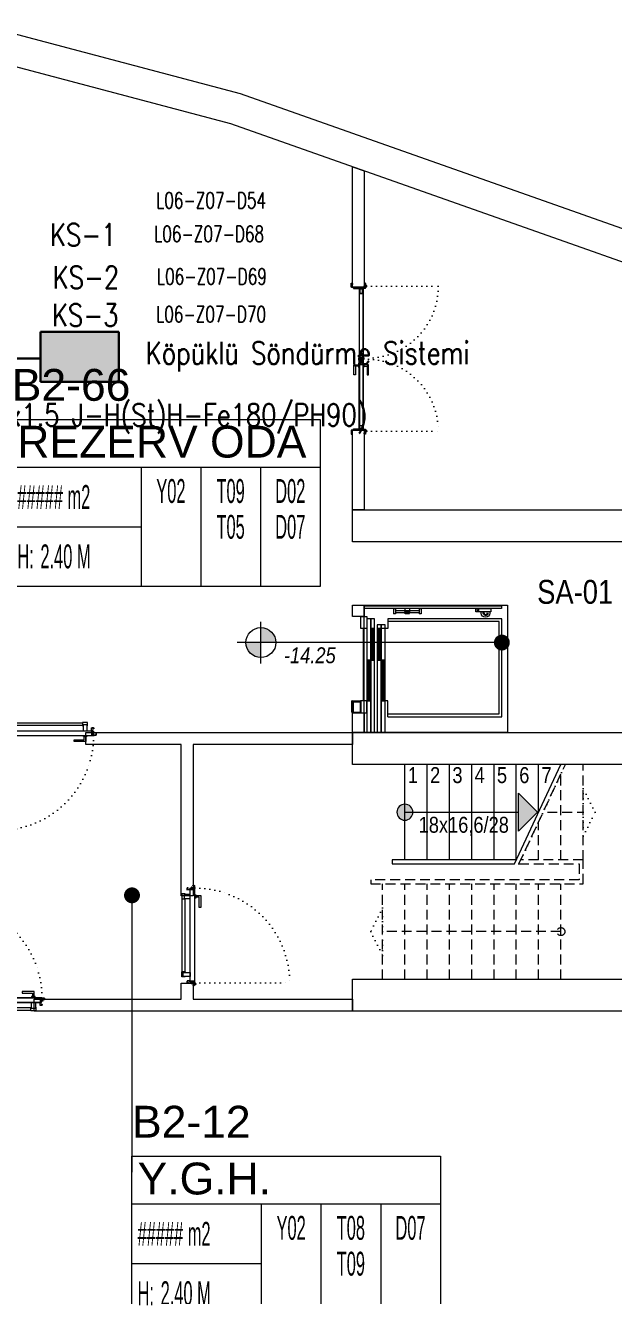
# Model space of a CAD drawing. Header units: metres. Extents: x -19121 to 152404, y -12107 to 46241.
# Drawn here: x 4494 to 5233, y 5682 to 7279 of the extents above; entities that cross this region are included whole.
import ezdxf
from ezdxf.enums import TextEntityAlignment as Align

# ---------------------------------------------------------------- set-up
doc = ezdxf.new("R2010")
doc.units = ezdxf.units.M
doc.header["$LTSCALE"] = 50
doc.header["$MEASUREMENT"] = 0
doc.linetypes.add('DOT2', pattern=[0.125, 0, -0.125])
doc.linetypes.add('HIDDEN', pattern=[0.375, 0.25, -0.125])
doc.layers.get('0').update_dxf_attribs({"color": 9, "lineweight": 9})
for name, color, linetype, lineweight in [('00', 9, 'Continuous', 9), ('01', 9, 'Continuous', 9), ('06B', 9, 'Continuous', 9), ('06C', 9, 'Continuous', 9), ('06D', 9, 'Continuous', 9), ('09', 9, 'Continuous', 9), ('10', 9, 'Continuous', 9), ('14', 9, 'Continuous', 9), ('19', 9, 'Continuous', 9), ('19D', 9, 'DOT2', 9), ('20', 9, 'DOT2', 9), ('21', 9, 'Continuous', 9), ('21_mahal200', 9, 'Continuous', 9), ('40', 9, 'Continuous', 9), ('E-DEDEKTÖR NUMARALARI', 20, 'Continuous', 30), ('E-KUVVET PANOSU (MCC)', 7, 'Continuous', 30), ('E-MODÜL HATTI', 6, 'Continuous', 30), ('E-YAZI', 7, 'Continuous', 30)]:
    doc.layers.add(name, color=color, linetype=linetype, lineweight=lineweight)
doc.styles.add('Arial', font='arial.ttf', dxfattribs={"height": 2.5})
doc.styles.add('E-YAZI', font='txttw.shx', dxfattribs={"height": 200})
doc.styles.add('MuuM_TEXT-ITALIC', font='ARIALNI.TTF')
doc.styles.add('MuuM_TEXT-STANDART', font='ARIALN.TTF')
doc.dimstyles.new('MuuM_DIM200', dxfattribs={"dimscale": 20, "dimtxt": 2, "dimasz": 1, "dimexe": 1, "dimexo": 1, "dimgap": 1, "dimtad": 1, "dimdec": 1, "dimrnd": 0.5, "dimdsep": 46, "dimtxsty": 'MuuM_TEXT-STANDART', "dimblk": 'ARCHTICK', "dimcen": 0, "dimdle": 0.15, "dimclrd": 256, "dimclre": 256, "dimclrt": 256, "dimadec": 0, "dimazin": 0, "dimtfac": 5, "dimtdec": 1, "dimtix": 1, "dimtmove": 2, "dimatfit": 3, "dimldrblk": 'DOT', "dimfxl": 3, "dimfxlon": 1, "dimtolj": 1, "dimlwd": -1, "dimlwe": -1, "dimarcsym": 0})

# ---------------------------------------------------------------- blocks, each defined once
blk = doc.blocks.new('100_KUVVET PANOSU (MCC)')
at = {"layer": 'E-KUVVET PANOSU (MCC)', "color": 4}
for p, q in [((-3.072, 3.948), (3.072, 3.948)), ((-3.072, 0), (-3.072, 3.948)), ((3.072, 3.948), (3.072, 0)), ((3.072, 0), (-3.072, 0))]:
    blk.add_line(p, q, dxfattribs=at)
blk.add_solid([(-3.072, 3.948), (3.072, 3.948), (-3.072, 0), (3.072, 0)], dxfattribs=at)
blk = doc.blocks.new('2.bod.sitatik')
at = {"layer": '01'}
for points in [[(6612.7, -2131.8), (4752.4, -1474.9), (3694.6, -1194.2), (2863.6, 154.4)], [(2885.9, 194.4), (3720.3, -1159.7), (4764.2, -1436.6), (6627.6, -2094.7)]]:
    blk.add_lwpolyline(points, dxfattribs=at)
blk.add_lwpolyline([(4905, -1960), (5355, -1960), (5355, -2240), (5355, -2240), (5355, -2590), (4905, -2590), (4905, -2550), (5315, -2550), (5315, -2280), (4905, -2280), (4905, -2240), (5315, -2240), (5315, -2000), (4905, -2000), (4905, -1960)], close=True, dxfattribs=at)
blk = doc.blocks.new('0_arrowstairs')
blk.add_lwpolyline([(0, 0), (0, -30), (15, 0), (0, 30)], close=True)
blk = doc.blocks.new('p-M01-M02_M03')
at = {"layer": '19'}
h = blk.add_hatch(color=256, dxfattribs=at)
h.dxf.hatch_style = 1
h.paths.add_polyline_path([(186, -201.3), (234, -201.3), (210, -177.2)])
h = blk.add_hatch(color=256, dxfattribs=at)
h.dxf.hatch_style = 1
edge = h.paths.add_edge_path()
edge.add_arc((210, -344), 10, 0, 360)
for points in [[(145, -206.3), (270, -148)], [(145, -206.3), (270, -148)], [(150, -204), (150, -360), (150, -360), (145, -360), (145, -360), (145, -206.3)], [(210, -344), (210, -201.3), (210, -201.3)]]:
    blk.add_lwpolyline(points, dxfattribs=at)
blk.add_lwpolyline([(186, -201.3), (234, -201.3), (210, -177.2)], close=True, dxfattribs=at)
at = {"layer": '19', "linetype": 'Continuous'}
for points in [[(210, -176), (270, -176)], [(150, -204), (270, -204)], [(150, -232), (270, -232)], [(150, -260), (270, -260)], [(150, -288), (270, -288)], [(150, -316), (270, -316)], [(150, -344), (270, -344)]]:
    blk.add_lwpolyline(points, dxfattribs=at)
at = {"layer": '19'}
blk.add_circle((210, -344), 10, dxfattribs=at)
at = {"layer": '19D', "linetype": 'HIDDEN'}
for points in [[(145, -200.7), (145, -125), (125, -125), (125, -125), (125, -387), (120, -387), (120, -120), (120, -120), (150, -120), (150, -198.4)], [(150, -120), (270, -120)], [(210, -165), (210, -120)], [(145, -200.7), (270, -142.4)], [(0, -148), (120, -148)], [(150, -148), (258, -148)], [(0, -176), (120, -176)], [(150, -176), (198, -176)], [(0, -204), (120, -204)], [(0, -232), (120, -232)], [(0, -260), (120, -260)], [(0, -288), (120, -288)], [(0, -316), (120, -316)], [(0, -344), (120, -344)], [(0, -372), (120, -372)]]:
    blk.add_lwpolyline(points, dxfattribs=at)
at = {"layer": '19D'}
blk.add_lwpolyline([(145, -200.7), (270, -142.4)], dxfattribs=at)
at = {"layer": '19D', "linetype": 'HIDDEN', "extrusion": (0, 0, -1)}
blk.add_lwpolyline([(-60, -148), (-60, -372)], dxfattribs=at)
blk.add_circle((-60, -148), 5, dxfattribs=at)
at = {"layer": '19D', "linetype": 'HIDDEN', "extrusion": (0, 0, -1), "zscale": -1, "rotation": 90}
blk.add_blockref('0_arrowstairs', (-210, -120), dxfattribs=at)
at = {"layer": '19D', "linetype": 'HIDDEN', "extrusion": (0, 0, -1), "rotation": 270}
blk.add_blockref('0_arrowstairs', (-60, -372), dxfattribs=at)
blk = doc.blocks.new('Elevator_1')
for p, q in [((-730, 1740), (-730, 305)), ((500, 1740), (-730, 1740)), ((-695, 1705), (-695, 305)), ((465, 1705), (-695, 1705)), ((465, 305), (465, 1705)), ((500, 305), (500, 1740)), ((-730, 305), (-610, 305)), ((-610, 305), (-610, 170)), ((500, 305), (300, 305)), ((300, 305), (300, 270)), ((300, 0), (-610, 0))]:
    blk.add_line(p, q)
for points in [[(700, 220), (700, 270), (-655, 270), (-655, 220)], [(700, 170), (700, 220), (-655, 220), (-655, 170)], [(-210, 170), (-210, 215), (-610, 215), (-610, 170)], [(300, 220), (300, 265), (-210, 265), (-210, 220)], [(-610, 40), (-610, -35), (-760, -35), (-760, 40)], [(700, 90), (700, 140), (-730, 140), (-730, 90)], [(700, 40), (700, 90), (-730, 90), (-730, 40)], [(-210, 95), (-210, 140), (-610, 140), (-610, 95)], [(300, 45), (300, 90), (-210, 90), (-210, 45)], [(300, 40), (300, -35), (450, -35), (450, 40)]]:
    blk.add_lwpolyline(points, close=True)
for points in [[(-610, 200), (-210, 200)], [(-610, 185), (-210, 185)], [(-210, 250), (300, 250)], [(-210, 235), (300, 235)], [(-610, 125), (-210, 125)], [(-610, 110), (-210, 110)], [(-210, 75), (300, 75)], [(-210, 60), (300, 60)]]:
    blk.add_lwpolyline(points)
blk = doc.blocks.new('p-asansör_kone')
for p, q in [((190, 143.7), (190, 144.8)), ((190, 143.7), (190, 133.7)), ((190.1, 143.7), (190.1, 144.8)), ((190.1, 143.7), (190.1, 133.7)), ((190.2, 145), (198.9, 145)), ((190.2, 144.8), (198.9, 144.8)), ((190.4, 144.5), (190.6, 144.7)), ((190.4, 144.5), (190.4, 130.5)), ((198.5, 144.7), (190.6, 144.7)), ((198.5, 144.7), (198.9, 144.4)), ((198.9, 144.8), (198.9, 143)), ((198.9, 144.4), (198.9, 142.8)), ((199.1, 144.8), (199.1, 143)), ((199.1, 144.6), (199.1, 143.1)), ((199.2, 144.6), (199.2, 143.1)), ((200.8, 144.8), (199.3, 144.8)), ((200.8, 144.7), (199.3, 144.7)), ((199.3, 144.7), (199.3, 144.7)), ((199.3, 144.7), (199.3, 144.6)), ((199.3, 144.7), (199.3, 144.7)), ((199.3, 144.7), (200.8, 144.7)), ((199.3, 144.6), (200.8, 144.6)), ((199.3, 143.8), (199.3, 144.6)), ((199.3, 144.3), (199.5, 144.5)), ((199.3, 142.8), (199.3, 144.3)), ((199.3, 144.1), (199.3, 144.3)), ((199.3, 144.1), (199.3, 144.3)), ((199.3, 143.8), (199.3, 143.8)), ((199.4, 144.6), (199.4, 144.3)), ((200.4, 144.5), (199.5, 144.5)), ((199.5, 143.9), (200.8, 143.9)), ((199.5, 131.6), (199.5, 143.9)), ((200.4, 144.5), (200.6, 144.3)), ((200.5, 144.4), (200.5, 144.4)), ((200.8, 144.4), (200.6, 144.4)), ((200.6, 143.9), (200.6, 144.3)), ((200.8, 144.7), (200.8, 144.7)), ((200.8, 144.6), (200.8, 144.7)), ((200.8, 144.7), (200.8, 144.7)), ((200.9, 144.6), (200.8, 144.6)), ((200.8, 144.6), (200.8, 143.9)), ((200.8, 143.9), (201, 143.9)), ((200.8, 130.3), (200.8, 143.9)), ((200.9, 143.9), (200.9, 144.6)), ((200.9, 144.6), (200.9, 144.6)), ((200.9, 144.6), (200.9, 144.6)), ((200.9, 144.6), (200.9, 143.9)), ((200.9, 144.6), (200.9, 144.6)), ((200.9, 143.9), (201, 143.9)), ((200.9, 143.9), (200.9, 143.9)), ((201, 143.9), (201, 144.6)), ((201, 143.9), (201, 130.2)), ((201, 143.9), (201, 143.9)), ((201.5, 143.3), (201.5, 144.2)), ((190, 132.4), (190, 133.7)), ((190, 132.2), (190, 132.4)), ((190.1, 132.2), (190, 132.2)), ((190.1, 132), (190, 132)), ((190, 132), (190, 130.2)), ((190, 131.7), (190, 131.6)), ((190.1, 133.9), (190.3, 133.9)), ((190.1, 132.4), (190.1, 133.7)), ((190.2, 132.1), (190.1, 132.2)), ((190.1, 132), (190.1, 130.2)), ((190.1, 131.9), (190.2, 131.9)), ((190.2, 131.4), (190.1, 131.4)), ((190.3, 132.2), (190.2, 132.3)), ((190.2, 130.4), (190.2, 132.1)), ((190.2, 132), (190.2, 132)), ((190.2, 132), (190.2, 130.2)), ((190.2, 131.9), (190.2, 131.4)), ((190.2, 130.4), (190.3, 130.4)), ((190.2, 130.1), (190.5, 130.1)), ((190.2, 130), (190.5, 130)), ((190.3, 133.9), (190.3, 132.6)), ((190.3, 132.1), (190.3, 130.4)), ((190.3, 132), (190.4, 132)), ((190.3, 130.4), (190.3, 130.2)), ((190.4, 132.5), (190.4, 132.5)), ((190.4, 132.4), (190.4, 132.4)), ((190.5, 130.4), (190.4, 130.5)), ((190.5, 131.5), (199.4, 131.5)), ((190.5, 130.2), (190.5, 131.5)), ((190.5, 130), (190.5, 130.2)), ((190.5, 130.1), (190.5, 130.2)), ((200.7, 130.2), (190.5, 130.2)), ((190.5, 130.1), (190.5, 130)), ((190.5, 130.1), (190.5, 130.1)), ((200.8, 130), (190.5, 130)), ((190.5, 130), (190.5, 130)), ((198.9, 143), (199.1, 143)), ((198.9, 143), (198.9, 142.9)), ((198.9, 142.9), (199.1, 142.9)), ((198.9, 142.8), (199.3, 142.8)), ((199.2, 143.1), (199.1, 143.1)), ((199.1, 142.9), (199.1, 143.1)), ((199.1, 143), (199.1, 142.9)), ((199.2, 142.8), (199.3, 142.8)), ((199.4, 131.5), (200.7, 130.2)), ((200.8, 130.3), (199.5, 131.6)), ((200.9, 130.2), (200.9, 130.2)), ((200.9, 130.2), (200.9, 130.2)), ((201.5, 142.5), (201.5, 143.3)), ((31.9, 19.7), (29.5, 19.7)), ((32.1, 20.3), (30, 21.5)), ((32.5, 20.7), (31.3, 22.9)), ((33.2, 20.9), (33.2, 23.4)), ((33.8, 20.7), (35, 22.9)), ((34.2, 20.3), (36.3, 21.5)), ((34.4, 19.7), (36.8, 19.7)), ((114, 14), (114, 20.8)), ((114, 20.8), (116.5, 20.8)), ((116.5, 14), (116.5, 20.8)), ((116.5, 19.3), (146.5, 19.3)), ((116.5, 16.8), (146.5, 16.8)), ((129, 20.8), (128.5, 18)), ((129, 20.8), (134, 20.8)), ((134, 20.8), (134.5, 18)), ((146.5, 14), (146.5, 20.8)), ((146.5, 20.8), (149, 20.8)), ((149, 14), (149, 20.8)), ((13, 14), (185.5, 14)), ((13, 10), (13, 14)), ((185.5, 10.5), (13, 10.5)), ((185.5, 10), (13, 10)), ((116.5, 14), (114, 14)), ((149, 14), (146.5, 14)), ((185.5, 10), (185.5, 14))]:
    blk.add_line(p, q)
at = {"flags": 128}
for points in [[(190, 131.7), (190, 131.7), (190, 131.7)], [(190, 131.6), (190, 131.6), (190, 131.6)]]:
    blk.add_lwpolyline(points, dxfattribs=at)
blk.add_lwpolyline([(45.4, 14), (26.4, 14), (26.4, 18), (45.4, 18)], close=True)
blk.add_lwpolyline([(27.8, 18), (27.8, 19.7, -1), (38.5, 19.7), (38.5, 18)], format="xyb")
blk.add_lwpolyline([(134.5, 18), (128.5, 18), (128.5, 14), (134.5, 14), (134.5, 18)])
for centre, radius in [((191.7, 131.1), 0.289), ((191.7, 131.1), 0.287), ((191.7, 131.1), 0.06), ((191.7, 131.1), 0.06), ((196.8, 131.1), 0.289), ((196.8, 131.1), 0.287), ((196.8, 131.1), 0.06), ((196.8, 131.1), 0.06), ((199.8, 143.1), 0.289), ((199.8, 143.1), 0.287), ((199.8, 134.2), 0.289), ((199.8, 134.2), 0.287), ((199.8, 143.1), 0.06), ((199.8, 134.2), 0.06), ((199.8, 134.2), 0.06), ((42.7, 16), 1)]:
    blk.add_circle(centre, radius)
for centre, radius, start, end in [((190.2, 144.8), 0.23, 90, 180), ((190.2, 144.8), 0.08, 90, 180), ((198.9, 144.8), 0.23, 0, 90), ((198.9, 144.8), 0.08, 0, 90), ((199.3, 144.6), 0.18, 90, 180), ((199.3, 144.6), 0.08, 90, 180), ((199.5, 144.6), 0.18, 153.6122, 180), ((200.8, 144.6), 0.18, 360, 90), ((200.8, 144.6), 0.08, 360, 90), ((200.8, 144.6), 0.08, 360, 90), ((190.2, 132.4), 0.23, 180, 225), ((190.2, 130.2), 0.18, 180, 270), ((190.4, 132.6), 0.23, 180, 270), ((190.2, 132.4), 0.08, 180, 225), ((190.2, 130.2), 0.08, 180, 270), ((190.1, 132.1), 0.08, 0, 45), ((190.2, 131.9), 0.01, 0, 130.0784), ((190.2, 131.4), 0.01, 229.9216, 0), ((190.4, 130.2), 0.18, 180, 204.8792), ((190.4, 132.6), 0.08, 180, 270), ((190.1, 132.1), 0.23, 0, 45), ((190.8, 130.7), 0.45, 207.266, 243.6122), ((190.8, 130.7), 0.463, 210.1327, 244.378), ((190.8, 130.7), 0.445, 205.9744, 243.2887), ((190.4, 130.2), 0.08, 180, 270), ((199.2, 142.9), 0.08, 180, 270), ((200.8, 130.2), 0.08, 270, 0), ((200.8, 130.2), 0.18, 270, 360)]:
    blk.add_arc(centre, radius, start, end)
for points in [[(200.5, 144.4), (200.5, 144.4)], [(200.6, 144.4), (200.6, 144.3)], [(201, 144.4), (201.5, 144.2)], [(200.8, 130.1), (200.8, 130)], [(200.9, 130.2), (201, 130.2)], [(201.5, 142.5), (201, 142.2)]]:
    blk.add_open_spline(points, degree=1)
for points, knots in [([(200.6, 144.4), (200.6, 144.4), (200.6, 144.4), (200.6, 144.4), (200.6, 144.4)], [0, 0, 0, 0, 0.4615595, 1, 1, 1, 1]), ([(200.7, 130.2), (200.7, 130.2), (200.8, 130.1), (200.8, 130.1), (200.8, 130), (200.8, 130), (200.8, 130), (200.8, 130)], [0, 0, 0, 0, 0.223157, 0.446333, 0.669499, 0.892686, 1, 1, 1, 1]), ([(200.7, 130.2), (200.7, 130.2), (200.8, 130.1), (200.8, 130.1), (200.8, 130.1), (200.8, 130.1), (200.8, 130.1)], [0, 0, 0, 0, 0.274296, 0.529262, 0.784168, 1, 1, 1, 1]), ([(201, 130.2), (201, 130.2), (201, 130.2), (201, 130.2), (200.9, 130.2), (200.9, 130.2), (200.8, 130.3), (200.8, 130.3)], [0, 0, 0, 0, 0.223155, 0.446328, 0.669505, 0.892689, 1, 1, 1, 1]), ([(200.9, 130.2), (200.9, 130.2), (200.9, 130.2), (200.9, 130.2), (200.8, 130.2), (200.8, 130.3), (200.8, 130.3)], [0, 0, 0, 0, 0.274288, 0.529249, 0.784172, 1, 1, 1, 1]), ([(200.9, 130.2), (200.9, 130.2), (200.9, 130.2), (200.8, 130.2), (200.8, 130.3), (200.8, 130.3)], [0, 0, 0, 0, 0.281851, 0.670746, 1, 1, 1, 1])]:
    blk.add_open_spline(points, degree=3, knots=knots)
at = {"xscale": 0.1, "yscale": 0.1, "zscale": 0.1, "rotation": 90}
blk.add_blockref('Elevator_1', (186.5, 100), dxfattribs=at)
blk = doc.blocks.new('p-asansöryük')
at = {"layer": '00'}
for points in [[(-326, -220), (-340, -220), (-340, -205), (-326, -205)], [(-180, -220), (-205, -220), (-205, -205), (-180, -205)]]:
    blk.add_lwpolyline(points, close=True, dxfattribs=at)
at = {"layer": '40'}
blk.add_lwpolyline([(-180, -25), (-180, -205), (-340, -205), (-340, -25)], close=True, dxfattribs=at)
at = {"layer": '21', "rotation": 270}
blk.add_blockref('p-asansör_kone', (-350, -19.5), dxfattribs=at)
blk = doc.blocks.new('0_elevationtarget-p-bk')
h = blk.add_hatch(color=250)
h.paths.add_polyline_path([(1.88, 0, 0.414214), (0, 1.88), (0, 0)])
h.paths.add_polyline_path([(0, 0), (-1.88, 0, 0.414214), (0, -1.88)])
blk.add_line((0, -2.62), (0, 2.62))
blk.add_lwpolyline([(12.45, 0), (-3, 0)])
blk.add_circle((0, 0), 1.88)
at = {"style": 'Arial'}
blk.add_attdef('BITMISKOT', text='', height=2, dxfattribs=at).set_placement((4.5, 0), align=Align.BOTTOM_LEFT)
at = {"style": 'MuuM_TEXT-ITALIC'}
blk.add_attdef('FINISHINGFLOORLEVEL', text='', height=2, dxfattribs=at).set_placement((4.5, -0.59), align=Align.TOP_LEFT)
blk = doc.blocks.new('*U19')
at = {"ltscale": 15}
for p, q in [((-25, 1), (-26, 0)), ((-25, -1), (-26, 0)), ((-23, 1), (-25, 1)), ((-23, 1), (-23, -2)), ((-21, -3), (-18, 3)), ((-21, -3), (-18, 3)), ((-20, -3), (-17, 3)), ((-20, -3), (-16, 3)), ((-18, -3), (-15, 3)), ((-18, -3), (-15, 3)), ((-18, 1), (-18, 2)), ((-17, -3), (-14, 3)), ((-17, -3), (-13, 3)), ((-17, 1), (-17, 2)), ((-15, -3), (-12, 3)), ((-15, -3), (-12, 3)), ((-15, 1), (-15, 2)), ((-14, -3), (-11, 3)), ((-14, -3), (-10, 3)), ((-14, 1), (-14, 2)), ((-12, -3), (-9, 3)), ((-12, -3), (-9, 3)), ((-12, 1), (-12, 2)), ((-11, -3), (-8, 3)), ((-11, -3), (-7, 3)), ((-11, 1), (-11, 2)), ((-9, -3), (-6, 3)), ((-9, -3), (-6, 3)), ((-9, 1), (-9, 2)), ((-8, -3), (-4, 3)), ((-8, -3), (-5, 3)), ((-8, 1), (-8, 2)), ((-6, -3), (-3, 3)), ((-6, -3), (-3, 3)), ((-6, 1), (-6, 2)), ((-5, -3), (-1, 3)), ((-5, -3), (-2, 3)), ((-5, 1), (-5, 2)), ((-3, 1), (-3, 2)), ((0, 4), (-2, 1)), ((-2, 1), (-2, 2)), ((0, 0), (-1, 0)), ((-25, -1), (-23, -2)), ((-9, -2), (-23, -2)), ((-21, -3), (-21, -2)), ((-20, -3), (-19, -2)), ((-20, -2), (-19, -2)), ((-19, -2), (-18, -2)), ((-18, -3), (-18, -2)), ((-17, -3), (-16, -2)), ((-17, -2), (-16, -2)), ((-16, -2), (-15, -2)), ((-15, -3), (-15, -2)), ((-14, -3), (-13, -2)), ((-14, -2), (-13, -2)), ((-13, -2), (-12, -2)), ((-12, -3), (-12, -2)), ((-11, -3), (-10, -2)), ((-11, -2), (-10, -2)), ((-10, -2), (-9, -2)), ((-9, -3), (-9, -2)), ((-8, -2), (-7, -2)), ((-8, -3), (-7, -2)), ((-7, -2), (-6, -2)), ((-6, -3), (-6, -2)), ((-5, -2), (-4, -2)), ((-5, -3), (-4, -2)), ((-4, -2), (-2, -2)), ((0, -4), (-2, -2)), ((0, 0), (-1, 0))]:
    blk.add_line(p, q, dxfattribs=at)
for p, q in [((-7, 1), (-23, 1)), ((-17, 1), (-19, 1)), ((-16, 1), (-17, 1)), ((-14, 1), (-16, 1)), ((-13, 1), (-14, 1)), ((-11, 1), (-13, 1)), ((-10, 1), (-11, 1)), ((-8, 1), (-10, 1)), ((-7, 1), (-8, 1)), ((-5, 1), (-7, 1)), ((-4, 1), (-5, 1)), ((-2, 1), (-4, 1)), ((-2, 1), (-2, 1)), ((0, 0), (0, 4)), ((-2, -2), (-2, -2)), ((0, 0), (0, -4))]:
    blk.add_line(p, q)
for centre, radius, start, end in [((-26, 4), 3.92, 274.361, 322.1025), ((-26, -4), 3.92, 37.8975, 85.639), ((-18, 3), 0.0971, 330.3204, 150.3204), ((-17, 3), 0.0971, 330.3204, 150.3204), ((-15, 3), 0.0971, 330.3204, 150.3204), ((-14, 3), 0.0971, 330.3204, 150.3204), ((-12, 3), 0.0971, 330.3204, 150.3204), ((-11, 3), 0.0971, 330.3204, 150.3204), ((-9, 3), 0.0971, 330.3204, 150.3204), ((-8, 3), 0.0971, 330.3204, 150.3204), ((-6, 3), 0.0971, 330.3204, 150.3204), ((-5, 3), 0.0971, 330.3204, 150.3204), ((-3, 3), 0.0971, 330.3204, 150.3204), ((-2, 3), 0.0971, 330.3204, 150.3204), ((-1, 0), 0.486, 90, 270), ((0, 4), 0.25, 0, 150.0864), ((-21, -3), 0.0971, 150.3204, 330.3204), ((-20, -3), 0.0971, 150.3204, 330.3204), ((-18, -3), 0.0971, 150.3204, 330.3204), ((-17, -3), 0.0971, 150.3204, 330.3204), ((-15, -3), 0.0971, 150.3204, 330.3204), ((-14, -3), 0.0971, 150.3204, 330.3204), ((-12, -3), 0.0971, 150.3204, 330.3204), ((-11, -3), 0.0971, 150.3204, 330.3204), ((-9, -3), 0.0971, 150.3204, 330.3204), ((-8, -3), 0.0971, 150.3204, 330.3204), ((-6, -3), 0.0971, 150.3204, 330.3204), ((-5, -3), 0.0971, 150.3204, 330.3204), ((0, -4), 0.25, 209.9136, 0)]:
    blk.add_arc(centre, radius, start, end, dxfattribs=at)
blk = doc.blocks.new('conta')
at = {"ltscale": 10}
for p, q in [((-2649.9, 5345.5), (-2649.8, 5345.6)), ((-2649.9, 5344.5), (-2649.8, 5344.3)), ((-2649.8, 5344.3), (-2649.7, 5344.3)), ((-2649.7, 5345.4), (-2649.3, 5345.4)), ((-2649.2, 5345.4), (-2649.1, 5345.5)), ((-2649, 5344), (-2648.8, 5343.8)), ((-2648.9, 5344.1), (-2648.7, 5343.9)), ((-2648.8, 5345.1), (-2648.6, 5345.3)), ((-2648.8, 5344.9), (-2648.6, 5345.2)), ((-2648.7, 5343.8), (-2648.7, 5343.8)), ((-2648.6, 5345.3), (-2648.6, 5345.3))]:
    blk.add_line(p, q, dxfattribs=at)
for centre, radius, start, end in [((-2649.8, 5345.5), 0.05, 140.6345, 188.9372), ((-2653, 5345), 3.19, 350.4674, 8.9372), ((-2649.9, 5344.5), 0.02, 170.4674, 213.7451), ((-2649.7, 5345.6), 0.0696, 22.2428, 159.258), ((-2650.9, 5345), 1.24, 340.3382, 16.7772), ((-2649.7, 5344.6), 0.03, 160.3382, 273.2666), ((-2649.7, 5345.4), 0.03, 90, 196.7772), ((-2649.6, 5341.5), 3.01, 80.4362, 93.2666), ((-2649.3, 5345.5), 0.05, 270, 303.0062), ((-2649.2, 5344.1), 0.231, 353.9571, 81.9004), ((-2649.1, 5345.5), 0.03, 4.7972, 123.0062), ((-2649.1, 5344.5), 0.03, 260.4362, 338.7066), ((-2651.2, 5344.8), 2.33, 7.5897, 18.7951), ((-2649, 5345.6), 0.05, 18.7951, 42.1429), ((-2650.2, 5345), 1.27, 338.7066, 23.0418), ((-2648.9, 5344.1), 0.1, 173.9571, 217.2653), ((-2648.8, 5345.1), 0.05, 187.5897, 322.7347), ((-2658.2, 5345.2), 9.36, 353.6857, 357.8537), ((-2648.8, 5344.2), 0.1, 173.6857, 217.2653), ((-2648.8, 5344.8), 0.05, 142.7347, 180.2669), ((-2648.7, 5343.8), 0.05, 217.2653, 307.2653), ((-2648.7, 5343.8), 0.05, 307.2653, 37.2653), ((-2648.6, 5345.3), 0.05, 52.7347, 142.7347), ((-2648.6, 5345.3), 0.05, 322.7347, 52.7347)]:
    blk.add_arc(centre, radius, start, end, dxfattribs=at)
for points, knots in [([(-2649, 5345.6), (-2649, 5345.6), (-2649.1, 5345.7), (-2649.2, 5345.4), (-2649.3, 5345.7), (-2649.4, 5345.5), (-2649.5, 5345.7), (-2649.6, 5345.5), (-2649.7, 5345.6), (-2649.7, 5345.6)], [0.0086373, 0.0086373, 0.0086373, 0.0086373, 0.1097304, 0.3133405, 0.4430081, 0.5658764, 0.7165186, 0.8527974, 0.9648495, 0.9648495, 0.9648495, 0.9648495]), ([(-2649.7, 5344.3), (-2649.7, 5344.3), (-2649.7, 5344.5), (-2649.6, 5344.3), (-2649.3, 5344.4), (-2649.2, 5344.4), (-2649.2, 5344.4)], [0, 0, 0, 0, 0.1008757, 0.3841126, 0.5436166, 0.6906785, 0.6906785, 0.6906785, 0.6906785])]:
    blk.add_open_spline(points, degree=3, knots=knots, dxfattribs=at)
blk = doc.blocks.new('p-yn_sackasa')
at = {"layer": '10', "linetype": 'Continuous'}
for p, q in [((-2.2, 0), (-2.2, -0.2)), ((0, 6.9), (0, 6.2)), ((0, 6.2), (0, 6.9)), ((0.1, 6.9), (0.1, 6.2)), ((0.2, 6.9), (0.2, 6.2)), ((2.7, 7.2), (0.3, 7.2)), ((2.7, 7.2), (0.3, 7.2)), ((2.7, 7), (0.3, 7)), ((0.3, 7), (2.7, 7)), ((0.3, 6.1), (0.8, 6.1)), ((0.7, 6), (0.3, 6)), ((0.3, 5.9), (0.7, 5.9)), ((0.8, 5.9), (0.3, 5.9)), ((0.7, 5.9), (0.7, 6)), ((0.7, -0.7), (0.7, 2.3)), ((0.7, -0.7), (0.7, 2.3)), ((0.8, 5.9), (0.8, 6.1)), ((0.8, -0.7), (0.8, 2.3)), ((0.8, -0.7), (0.8, 2.3)), ((0.9, 2.3), (1, 2.3)), ((0.9, 2.3), (0.9, 2.3)), ((1, 2.5), (1, 2.4)), ((1, 2.5), (1, 2.5)), ((1.1, 2.5), (1.1, 3.7)), ((1.1, 2.5), (1.1, 3.7)), ((1.3, 3.7), (1.3, 2.5)), ((1.3, 2.5), (1.3, 3.7)), ((2.5, 4), (1.4, 4)), ((1.4, 4), (2.5, 4)), ((1.4, 3.8), (2.5, 3.8)), ((2.5, 3.8), (1.4, 3.8)), ((2.5, 3.4), (2.6, 3.7)), ((2.6, 3.7), (2.5, 3.4)), ((2.7, 3.6), (2.6, 3.3)), ((2.7, 3.6), (2.6, 3.3)), ((2.8, 3.3), (2.8, 6.9)), ((2.8, 3.3), (2.8, 6.9)), ((2.9, 3.3), (2.9, 6.9)), ((2.9, 3.3), (2.9, 6.9)), ((-2.9, -1.7), (-2.9, -0.3)), ((-2.9, -0.3), (-2.9, -1.7)), ((-2.8, -0.3), (-2.8, -1.7)), ((-2.8, -0.3), (-2.8, -1.7)), ((-2.2, 0), (-2.7, 0)), ((-2.2, 0), (-2.7, 0)), ((-2.2, -0.1), (-2.7, -0.1)), ((-2.2, -0.2), (-2.7, -0.2)), ((1, -1.8), (-2.7, -1.8)), ((1, -1.9), (-2.7, -1.9)), ((-2.7, -2), (1, -2)), ((1, -2), (-2.7, -2)), ((-2.2, -0.1), (-2.2, 0)), ((0.9, -0.8), (1, -0.8)), ((0.9, -0.8), (0.9, -0.8)), ((1, -0.9), (1, -0.9)), ((1, -0.9), (1, -0.9)), ((1.1, -1), (1.1, -1.7)), ((1.1, -1), (1.1, -1.7)), ((1.3, -1), (1.3, -1.7)), ((1.3, -1), (1.3, -1.7))]:
    blk.add_line(p, q, dxfattribs=at)
for points in [[(0.1, 2.1), (0.7, 2.1), (0.7, -0.5), (0.1, -0.5)], [(0.1, 2.1), (0.4, 2.1), (0.4, -0.5), (0.1, -0.5)]]:
    blk.add_lwpolyline(points, close=True, dxfattribs=at)
for centre, radius, start, end in [((0.3, 6.9), 0.249, 90, 180), ((0.3, 6.9), 0.261, 90, 180), ((0.3, 6.2), 0.249, 181.345, 271.3502), ((0.3, 6.2), 0.261, 180, 270), ((0.3, 6.9), 0.122, 90, 180), ((0.3, 6.2), 0.122, 180, 270), ((0.3, 6.9), 0.11, 90, 180), ((0.3, 6.2), 0.11, 180, 270), ((0.9, 2.3), 0.206, 63.2169, 180), ((0.9, 2.3), 0.219, 63.2153, 180), ((0.9, 2.3), 0.0801, 63.215, 180), ((0.9, 2.3), 0.0674, 63.2144, 180), ((1, 2.5), 0.219, 243.2148, 0), ((1, 2.5), 0.0801, 243.2203, 0), ((1, 2.5), 0.206, 243.2197, 0), ((1, 2.5), 0.0674, 243.2129, 0), ((1.4, 3.7), 0.24, 90, 180), ((1.4, 3.7), 0.253, 90, 180), ((1.4, 3.7), 0.114, 90, 180), ((1.4, 3.7), 0.101, 90, 180), ((2.5, 3.7), 0.249, 342.8613, 90), ((2.5, 3.7), 0.261, 342.8602, 90), ((2.5, 3.7), 0.122, 342.8607, 90), ((2.5, 3.7), 0.11, 342.8621, 90), ((2.7, 3.3), 0.232, 162.8601, 0), ((2.7, 3.3), 0.219, 162.8613, 0), ((2.7, 3.3), 0.0927, 162.8605, 0), ((2.7, 3.3), 0.0801, 162.8624, 0), ((2.7, 6.9), 0.249, 0, 90), ((2.7, 6.9), 0.261, 0, 90), ((2.7, 6.9), 0.122, 0, 90), ((2.7, 6.9), 0.11, 0, 90), ((-2.7, -0.3), 0.24, 90, 180), ((-2.7, -0.3), 0.253, 90, 180), ((-2.7, -1.7), 0.24, 180, 270), ((-2.7, -1.7), 0.253, 180, 270), ((-2.7, -0.3), 0.114, 90, 180), ((-2.7, -0.3), 0.101, 90, 180), ((-2.7, -1.7), 0.114, 180, 270), ((-2.7, -1.7), 0.101, 180, 270), ((0.9, -0.7), 0.206, 180, 296.7851), ((0.9, -0.7), 0.219, 180, 296.785), ((0.9, -0.7), 0.0674, 180, 180.5245), ((0.9, -0.7), 0.0801, 180, 296.785), ((0.9, -0.7), 0.0674, 180, 296.7871), ((1, -1), 0.219, 0, 116.7854), ((1, -1), 0.206, 0, 116.7836), ((1, -1), 0.0801, 0, 116.7811), ((1, -1), 0.0674, 0, 116.7871), ((1, -1.7), 0.114, 270, 0), ((1, -1.7), 0.24, 270, 0), ((1, -1.7), 0.101, 270, 0), ((1, -1.7), 0.253, 270, 0)]:
    blk.add_arc(centre, radius, start, end, dxfattribs=at)
at = {"layer": '10', "xscale": 0.0842696629213483, "yscale": 0.0842696629213483, "zscale": 0.0842696629213483}
blk.add_blockref('*U19', (1, 1.3), dxfattribs=at)
at = {"layer": '14', "xscale": -0.7887640449438696, "yscale": 0.7887640449438696, "zscale": 0.7887640449438204, "rotation": 90}
blk.add_blockref('conta', (4217.8, -2086.4), dxfattribs=at)
blk = doc.blocks.new('*U354')
at = {"layer": '06D'}
for points in [[(110.1, 4.8), (110.1, 11), (95.1, 11), (95.1, 9.1), (107.9, 9.1), (107.9, 9.1), (107.9, 4.8), (110.1, 4.8)], [(111.2, 3.5), (111.2, 4.8), (106.8, 4.8), (106.8, 3.5), (111.2, 3.5)]]:
    blk.add_lwpolyline(points, dxfattribs=at)
for points in [[(8.5, -8.6), (7.9, -8.6), (7.9, -12.6, 0.414214), (8.2, -13), (13.7, -13, 0.414214), (14.1, -12.6), (14.1, -8.6), (13.5, -8.6)], [(111.5, -8.6), (112.1, -8.6), (112.1, -12.6, -0.414214), (111.7, -13), (106.2, -13, -0.414214), (105.9, -12.6), (105.9, -8.6), (106.5, -8.6)]]:
    blk.add_lwpolyline(points, format="xyb", dxfattribs=at)
for points in [[(8.5, -11.1), (13.5, -11.1), (13.5, -2.5), (8.5, -2.5)], [(14.1, -12.4), (105.9, -12.4), (105.9, -9.2), (14.1, -9.2)], [(111.5, -10), (106.5, -10), (106.5, -2.5), (111.5, -2.5)]]:
    blk.add_lwpolyline(points, close=True, dxfattribs=at)
at = {"layer": '10', "ltscale": 10}
for p, q in [((-1.6, 3.7), (-1.7, 3.6)), ((-1.6, 3.7), (-1.7, 3.6)), ((-1.2, 3.1), (-1.2, 3.2)), ((-1.2, 3.1), (-1.2, 3.2)), ((-1.2, 3.1), (-1.1, 3.1)), ((-1.2, 3.1), (-1.1, 3.1)), ((-1.1, 3), (-1.1, 3.4)), ((-1.1, 3), (-1.1, 3.4)), ((-0.8, 3), (-0.8, 3.4)), ((-0.8, 3), (-0.8, 3.4)), ((0.3, 3.4), (0.3, 3.3)), ((0.4, 3.5), (119.6, 3.5)), ((0.4, 3.4), (0.4, 3.3)), ((0.4, 3.2), (2.2, 3.2)), ((0.5, 3.4), (119.5, 3.4)), ((0.5, 3.3), (2.3, 3.3)), ((1, 0), (2, 0.7)), ((2, 1.1), (2, 0.7)), ((2.3, 1.1), (2, 1.1)), ((2, 0.7), (2, -0.8)), ((2.3, 3.1), (2.3, -2.4)), ((2.3, 0.7), (2.3, 1.1)), ((2.3, -0.8), (2.3, 0.7)), ((2.4, 3.2), (2.4, -2.3)), ((117.5, 3.2), (117.5, -2.3)), ((119.5, 3.3), (117.6, 3.3)), ((119.6, 3.2), (117.7, 3.2)), ((117.7, 3.1), (117.7, -2.4)), ((117.7, 1.1), (117.7, -0.4)), ((118, 1.1), (117.7, 1.1)), ((117.7, 1.1), (117.7, -0.4)), ((118, 1.1), (117.7, 1.1)), ((118, -0.4), (118, 1.1)), ((118, -0.4), (118, 1.1)), ((118, 0.9), (119, 0.9)), ((118, 0.9), (119, 0.9)), ((118, 0.7), (119, 0.7)), ((118, 0.7), (119, 0.7)), ((119, 0.3), (118, -0.4)), ((119, 0.3), (118, -0.4)), ((119.5, 3.4), (119.5, 3.3)), ((119.7, 3.4), (119.7, 3.3)), ((2, -0.4), (1, -0.4)), ((2, -0.6), (1, -0.6)), ((2, -0.8), (2.3, -0.8)), ((2.4, -2.5), (117.6, -2.5)), ((2.5, -2.3), (117.5, -2.3)), ((117.7, -0.4), (117.7, -0.8)), ((117.7, -0.4), (117.7, -0.8)), ((117.7, -0.8), (118, -0.8)), ((117.7, -0.8), (118, -0.8)), ((118, -0.8), (118, -0.4)), ((118, -0.8), (118, -0.4))]:
    blk.add_line(p, q, dxfattribs=at)
blk.add_circle((-0.9, 4.2), 0.843, dxfattribs=at)
blk.add_circle((-0.9, 4.2), 0.843, dxfattribs=at)
for centre, radius, start, end in [((-0.9, 4.2), 1.01, 219.4092, 254.2861), ((-0.9, 4.2), 1.01, 219.4092, 254.2861), ((-0.4, 3.2), 0.428, 156.352, 217.621), ((-0.4, 3.2), 0.428, 156.352, 217.621), ((-0.4, 3.2), 0.302, 105.5524, 240.0315), ((-0.4, 3.2), 0.302, 105.5524, 240.0315), ((0.4, 3.4), 0.1, 90, 180), ((0.4, 3.3), 0.1, 180, 270), ((0.5, 3.4), 0.005, 90, 180), ((0.5, 3.3), 0.005, 180, 270), ((2.2, 3.1), 0.05, 0, 90), ((2.3, 3.2), 0.1, 0, 90), ((117.6, 3.2), 0.1, 90, 180), ((117.7, 3.1), 0.05, 90, 180), ((119.5, 3.4), 0.005, 0, 90), ((119.5, 3.3), 0.005, 270, 0), ((119.6, 3.4), 0.1, 0, 90), ((119.6, 3.3), 0.1, 270, 0), ((2.4, -2.4), 0.1, 180, 270), ((2.5, -2.3), 0.05, 180, 270), ((117.6, -2.3), 0.141, 284.9271, 345.0729)]:
    blk.add_arc(centre, radius, start, end, dxfattribs=at)
at = {"layer": '20'}
blk.add_lwpolyline([(0.3, 3.4), (0.3, 122.8, -0.414214), (119.7, 3.4, 1)], format="xyb", dxfattribs=at)
at = {"xscale": -1, "rotation": 180}
blk.add_blockref('p-yn_sackasa', (0, 1), dxfattribs=at)
at = {"rotation": 180}
blk.add_blockref('p-yn_sackasa', (120, 1), dxfattribs=at)
blk = doc.blocks.new('_ArchTick')
at = {"color": 0, "linetype": 'ByBlock', "const_width": 0.15}
blk.add_lwpolyline([(-0.5, -0.5), (0.5, 0.5)], dxfattribs=at)
blk = doc.blocks.new('_Dot')
at = {"color": 0, "linetype": 'ByBlock', "lineweight": -2}
blk.add_line((-0.5, 0), (-1, 0), dxfattribs=at)
at = {"color": 0, "linetype": 'ByBlock', "const_width": 0.5}
blk.add_lwpolyline([(-0.25, 0, 1), (0.25, 0, 1)], format="xyb", close=True, dxfattribs=at)
blk = doc.blocks.new('prf-scr2')
at = {"linetype": 'DOT2', "ltscale": 10}
blk.add_line((0, 0.2), (0, -1.1), dxfattribs=at)
for p, q in [((-0.1, -0.2), (0.1, -0.3)), ((0.1, -0.2), (-0.1, -0.2)), ((0.1, -0.3), (-0.1, -0.3)), ((-0.1, -0.3), (0.1, -0.4)), ((0.1, -0.4), (-0.1, -0.4)), ((0.1, -0.5), (-0.1, -0.4)), ((-0.1, -0.4), (0.1, -0.4)), ((0.1, -0.6), (-0.1, -0.5)), ((-0.1, -0.5), (0.1, -0.5)), ((-0.1, -0.6), (0.1, -0.7)), ((0.1, -0.6), (-0.1, -0.6)), ((-0.1, -0.6), (0.1, -0.6)), ((-0.1, -0.7), (0.1, -0.8)), ((0.1, -0.7), (-0.1, -0.7)), ((-0.1, -0.8), (0.1, -0.8)), ((0.1, -0.8), (-0.1, -0.8)), ((0.1, -0.2), (0, -0.1)), ((0, -0.2), (0.1, -0.2))]:
    blk.add_line(p, q)
blk.add_lwpolyline([(0.2, 0), (-0.2, 0), (-0.2, 0), (-0.1, -0.1), (0.1, -0.1), (0.2, 0), (0.2, 0)], close=True)
for points in [[(0.2, 0), (-0.2, 0)], [(-0.1, -0.1), (-0.1, -0.2), (-0.1, -0.2), (-0.1, -0.2), (-0.1, -0.2), (-0.1, -0.3), (-0.1, -0.3), (-0.1, -0.3), (-0.1, -0.3), (-0.1, -0.4), (-0.1, -0.4), (-0.1, -0.4), (-0.1, -0.4), (-0.1, -0.4), (-0.1, -0.5), (-0.1, -0.5), (-0.1, -0.5), (-0.1, -0.5), (-0.1, -0.5), (-0.1, -0.5), (-0.1, -0.6), (-0.1, -0.6), (-0.1, -0.6), (-0.1, -0.6), (-0.1, -0.6), (-0.1, -0.7), (-0.1, -0.7), (-0.1, -0.7), (-0.1, -0.7), (-0.1, -0.7), (-0.1, -0.8), (-0.1, -0.8), (-0.1, -0.8), (-0.1, -0.8), (0, -0.9), (0, -0.9), (0, -0.9), (0.1, -0.8), (0.1, -0.8), (0.1, -0.7), (0.1, -0.7), (0.1, -0.7), (0.1, -0.7), (0.1, -0.7), (0.1, -0.7), (0.1, -0.6), (0.1, -0.6), (0.1, -0.6), (0.1, -0.6), (0.1, -0.6), (0.1, -0.5), (0.1, -0.5), (0.1, -0.5), (0.1, -0.5), (0.1, -0.4), (0.1, -0.4), (0.1, -0.4), (0.1, -0.4), (0.1, -0.4), (0.1, -0.3), (0.1, -0.3), (0.1, -0.3), (0.1, -0.3), (0.1, -0.3), (0.1, -0.3), (0.1, -0.2), (0.1, -0.2), (0.1, -0.2), (0.1, -0.2), (0.1, -0.2), (0.1, -0.1)]]:
    blk.add_lwpolyline(points)
blk = doc.blocks.new('gr-p-barel kilitli kapı kolu')
at = {"flags": 128}
for points in [[(-0.9, 0.8), (-0.9, 4.9), (-11.7, 4.9), (-11.7, 6.7), (0.9, 6.7), (0.9, 0.8)], [(-0.8, 5), (0.8, 6.6)]]:
    blk.add_lwpolyline(points, dxfattribs=at)
blk.add_lwpolyline([(-2.75, 0), (-2.75, 0.7), (2.75, 0.7), (2.75, 0)])
blk.add_lwpolyline([(-1.3, 0.7), (1.3, 0.7), (1.3, 0.8), (-1.3, 0.8)], close=True)
blk = doc.blocks.new('p-de-02')
at = {"layer": '06C'}
blk.add_lwpolyline([(106.3, -16.6, 1), (106.3, -15.8), (104.3, -15.8), (104.3, -16.6), (106.4, -16.6)], format="xyb", dxfattribs=at)
blk.add_arc((106.3, -16.2), 0.5, 233.1301, 126.8699, dxfattribs=at)
at = {"layer": '09'}
for p, q in [((108.1, -16.7), (108.1, -16.6)), ((108.2, -16.7), (108.2, -16.6)), ((108.3, -16.6), (108.3, -16.7)), ((108.4, -16.7), (108.4, -16.6)), ((108.5, -16.6), (108.5, -16.7)), ((108.6, -16.7), (108.6, -16.6)), ((108.7, -16.6), (108.7, -16.7)), ((108.8, -16.6), (108.8, -16.7)), ((109.3, -21.9), (109.3, -21.7)), ((109.4, -21.7), (109.4, -21.9)), ((109.5, -21.9), (109.5, -21.7)), ((109.6, -21.7), (109.6, -21.9)), ((109.7, -21.9), (109.7, -21.7)), ((109.8, -21.7), (109.8, -21.9)), ((109.9, -21.9), (109.9, -21.7)), ((110, -21.9), (110, -21.7))]:
    blk.add_line(p, q, dxfattribs=at)
at = {"layer": '10'}
for points in [[(14.2, -6.8, -0.414214), (14.3, -6.7), (18.7, -6.7, -0.414214), (18.8, -6.8), (18.8, -14.1), (19, -14.1), (19, -6.8, 0.414214), (18.7, -6.5), (14.3, -6.5, 0.414214), (14, -6.8), (14, -7.7, 0.414214), (14.3, -8), (15.4, -8), (15.4, -7.8), (14.3, -7.8, -0.414214), (14.2, -7.7)], [(19, -9.7, -0.414214), (19.3, -9.4), (20.3, -9.4, -0.414214), (20.6, -9.7), (20.6, -16.1, -0.414214), (20.3, -16.4, -0.414214), (20, -16.1), (20, -15.2), (19, -15.2), (19, -24.2, -0.414214), (18.7, -24.5), (14.3, -24.5, -0.414214), (14, -24.2), (14, -23.3, -0.414214), (14.3, -23), (15.4, -23), (15.4, -23.2), (14.3, -23.2, 0.414214), (14.2, -23.3), (14.2, -24.2, 0.414214), (14.3, -24.3), (18.7, -24.3, 0.414214), (18.8, -24.2), (18.8, -15), (20.2, -15), (20.2, -16.1, 0.414214), (20.3, -16.2, 0.414214), (20.4, -16.1), (20.4, -9.7, 0.414214), (20.3, -9.6), (19.3, -9.6, 0.414214), (19.2, -9.7), (19.2, -10.6), (19, -10.6)], [(198.6, -9.7, 0.414214), (198.3, -9.4), (197.3, -9.4, 0.414214), (197, -9.7), (197, -16.1, 0.414214), (197.3, -16.4, 0.414214), (197.6, -16.1), (197.6, -15.2), (198.6, -15.2), (198.6, -24.2, 0.414214), (198.9, -24.5), (203.3, -24.5, 0.414214), (203.6, -24.2), (203.6, -23.3, 0.414214), (203.3, -23), (202.2, -23), (202.2, -23.2), (203.3, -23.2, -0.414214), (203.4, -23.3), (203.4, -24.2, -0.414214), (203.3, -24.3), (198.9, -24.3, -0.414214), (198.8, -24.2), (198.8, -15), (197.4, -15), (197.4, -16.1, -0.414214), (197.3, -16.2, -0.414214), (197.2, -16.1), (197.2, -9.7, -0.414214), (197.3, -9.6), (198.3, -9.6, -0.414214), (198.4, -9.7), (198.4, -10.6), (198.6, -10.6)], [(203.4, -6.8, 0.414214), (203.3, -6.7), (198.9, -6.7, 0.414214), (198.8, -6.8), (198.8, -14.1), (198.6, -14.1), (198.6, -6.8, -0.414214), (198.9, -6.5), (203.3, -6.5, -0.414214), (203.6, -6.8), (203.6, -7.7, -0.414214), (203.3, -8), (202.2, -8), (202.2, -7.8), (203.3, -7.8, 0.414214), (203.4, -7.7)], [(18.4, -25), (19.8, -24.4), (19.8, -21.5), (20, -21.5), (20, -24.5), (18.5, -25.2, -14.796002)], [(199.2, -25), (197.8, -24.4), (197.8, -21.5), (197.6, -21.5), (197.6, -24.5), (199.1, -25.2, 14.796002)]]:
    blk.add_lwpolyline(points, format="xyb", close=True, dxfattribs=at)
for points in [[(108.2, -20.1), (108.2, -18.1), (108.5, -18.1), (108.5, -17), (20.3, -17), (20.3, -18.1), (20.6, -18.1), (20.6, -20.1), (20.3, -20.1), (20.3, -18.3), (20, -18.3), (20, -16.7), (108.8, -16.7), (108.8, -18.3), (108.5, -18.3), (108.5, -20.1)], [(108.2, -18.1), (108.2, -20.1), (108.8, -20.1), (108.8, -21.7), (20, -21.7), (20, -20.1), (20.6, -20.1), (20.6, -18.1), (20.9, -18.1), (20.9, -20.3), (20.3, -20.3), (20.3, -21.4), (108.5, -21.4), (108.5, -20.3), (107.9, -20.3), (107.9, -18.1), (108.2, -18.1)], [(109.9, -20.1), (109.9, -18.1), (109.6, -18.1), (109.6, -17), (197.3, -17), (197.3, -18.1), (197, -18.1), (197, -20.1), (197.3, -20.1), (197.3, -18.3), (197.6, -18.3), (197.6, -16.7), (109.3, -16.7), (109.3, -18.3), (109.6, -18.3), (109.6, -20.1)], [(109.9, -18.1), (109.9, -20.1), (109.3, -20.1), (109.3, -21.7), (197.6, -21.7), (197.6, -20.1), (197, -20.1), (197, -18.1), (196.7, -18.1), (196.7, -20.3), (197.3, -20.3), (197.3, -21.4), (109.6, -21.4), (109.6, -20.3), (110.2, -20.3), (110.2, -18.1), (109.9, -18.1)]]:
    blk.add_lwpolyline(points, dxfattribs=at)
for points in [[(20.9, -17.2), (26.9, -17.2), (26.9, -21.2), (20.9, -21.2)], [(21.2, -17.5), (26.6, -17.5), (26.6, -20.9), (21.2, -20.9)], [(107.9, -17.2), (101.9, -17.2), (101.9, -21.2), (107.9, -21.2)], [(107.6, -17.5), (102.2, -17.5), (102.2, -20.9), (107.6, -20.9)], [(108.1, -22.4), (110, -22.4), (110, -21.9), (108.1, -21.9), (107.5, -21.9), (107.5, -22.4)], [(110, -16.1), (108.1, -16.1), (108.1, -16.6), (110.6, -16.6), (110.6, -16.6), (110.6, -16.1)], [(110.2, -17.2), (116.2, -17.2), (116.2, -21.2), (110.2, -21.2)], [(110.5, -17.5), (115.9, -17.5), (115.9, -20.9), (110.5, -20.9)], [(196.7, -17.2), (192.7, -17.2), (192.7, -21.2), (196.7, -21.2)], [(196.4, -17.5), (193, -17.5), (193, -20.9), (196.4, -20.9)]]:
    blk.add_lwpolyline(points, close=True, dxfattribs=at)
for centre in [(17.8, -25.5), (199.8, -25.5)]:
    blk.add_circle(centre, 0.55, dxfattribs=at)
at = {"layer": '20'}
for p, q in [((17.8, -25.5), (17.8, -116)), ((199.8, -25.5), (199.8, -116))]:
    blk.add_line(p, q, dxfattribs=at)
at = {"layer": '20', "linetype": 'HIDDEN'}
for points in [[(18.6, -24.3), (18.6, -23), (17.1, -23), (17.1, -24.3)], [(18.4, -25), (18.4, -23.2), (17.3, -23.2), (17.3, -25)], [(199, -24.3), (199, -23), (200.5, -23), (200.5, -24.3)], [(199.2, -25), (199.2, -23.2), (200.3, -23.2), (200.3, -25)]]:
    blk.add_lwpolyline(points, dxfattribs=at)
at = {"layer": '20'}
for centre, start, end in [((17.8, -25.5), 270, 2.4057), ((199.8, -25.5), 177.5943, 270)]:
    blk.add_arc(centre, 90.5, start, end, dxfattribs=at)
at = {"layer": '06B', "xscale": -1}
blk.add_blockref('gr-p-barel kilitli kapı kolu', (117.3, -16.7), dxfattribs=at)
at = {"layer": '06B', "rotation": 180}
blk.add_blockref('gr-p-barel kilitli kapı kolu', (117.3, -21.7), dxfattribs=at)
at = {"layer": '10', "xscale": -1, "rotation": 90}
for p in [(20.3, -19.2), (109.6, -19.2)]:
    blk.add_blockref('prf-scr2', p, dxfattribs=at)
at = {"layer": '10', "rotation": 270}
for p in [(108.5, -19.2), (197.3, -19.2)]:
    blk.add_blockref('prf-scr2', p, dxfattribs=at)
blk = doc.blocks.new('0_roomno2')
blk.add_lwpolyline([(19.375, -10.5), (0, -10.5), (0, 0), (19.375, 0)], close=True)
for points in [[(0, -3), (19.375, -3)], [(8.125, -3), (8.125, -10.5)], [(11.875, -3), (11.875, -10.5)], [(15.625, -3), (15.625, -10.5)], [(0, -6.75), (8.125, -6.75)]]:
    blk.add_lwpolyline(points)
at = {"style": 'MuuM_TEXT-STANDART', "width": 0.6}
blk.add_text('H:', height=1.5, dxfattribs=at).set_placement((0.35, -8.608), align=Align.MIDDLE_LEFT)
at = {"style": 'Arial'}
blk.add_attdef('ODANO', (0, 1.17), '', height=2, dxfattribs=at)
blk.add_attdef('MEKANADI', text='', height=2, dxfattribs=at).set_placement((0.35, -3), align=Align.BOTTOM_LEFT)
at = {"style": 'MuuM_TEXT-STANDART', "width": 0.6}
for tag, p in [('YER01', (10, -4.5)), ('TAVAN01', (13.75, -4.5)), ('DUVAR01', (17.5, -4.5)), ('YER02', (10, -6.75)), ('TAVAN02', (13.75, -6.75)), ('DUVAR02', (17.5, -6.75)), ('YER03', (10, -9)), ('TAVAN03', (13.75, -9)), ('DUVAR03', (17.5, -9))]:
    blk.add_attdef(tag, text='', height=1.5, dxfattribs=at).set_placement(p, align=Align.MIDDLE_CENTER)
for tag, p in [('M2', (0.35, -4.875)), ('TEMIZTAVANYUKSEKLIGI', (1.8, -8.608))]:
    blk.add_attdef(tag, text='', height=1.5, dxfattribs=at).set_placement(p, align=Align.MIDDLE_LEFT)
blk = doc.blocks.new('2.bod.Mimari')
at = {"layer": '00'}
for points in [[(4905, -1680), (4905, -1528.76), (4920, -1534.06), (4920, -1680), (4905, -1680)], [(4705, -2445), (4690, -2445), (4690, -2255), (4570, -2255), (4570, -2240), (4690, -2240), (4905, -2240), (4905, -2255), (4705, -2255), (4705, -2445.29)], [(4690, -2575), (4690, -2555), (4705, -2555), (4705, -2575), (4715, -2575)], [(4705, -2575), (4905, -2575), (4905, -2590), (4505, -2590), (4505, -2575), (4690, -2575)]]:
    blk.add_lwpolyline(points, dxfattribs=at)
blk.add_lwpolyline([(4920, -1860), (4920, -1960), (4905, -1960), (4905, -1860)], close=True, dxfattribs=at)
at = {"rotation": 270}
blk.add_blockref('p-asansöryük', (5125, -2420), dxfattribs=at)
at = {"xscale": -1, "rotation": 270}
blk.add_blockref('p-M01-M02_M03', (5315, -2550), dxfattribs=at)
at = {"layer": '10', "xscale": -1}
for name, p, rotation in [('p-de-02', (4897, -1661.2), 90), ('*U354', (4460.15, -2240.07), 180), ('*U354', (4703.5, -2554.85), 270)]:
    blk.add_blockref(name, p, dxfattribs=dict(at, rotation=rotation))
at = {"layer": '10'}
blk.add_blockref('*U354', (4395.15, -2576.5), dxfattribs=at)
at = {"layer": '21'}
ref = blk.add_blockref('0_elevationtarget-p-bk', (4790.05, -2126.83), dxfattribs=dict(at, xscale=10, yscale=10, zscale=10))
ref.add_attrib('FINISHINGFLOORLEVEL', '-14.25', dxfattribs={"layer": '0', "height": 20, "style": 'MuuM_TEXT-ITALIC'}).set_placement((4819.06, -2132.75), align=Align.TOP_LEFT)
at = {"layer": '21_mahal200'}
ref = blk.add_blockref('0_roomno2', (4476.99, -1846.33), dxfattribs=dict(at, xscale=20, yscale=20, zscale=20))
ref.add_attrib('ODANO', 'B2-66', (4476.99, -1822.93), dxfattribs={"layer": '0', "height": 40, "style": 'Arial'})
ref.add_attrib('MEKANADI', 'REZERV ODA', dxfattribs={"layer": '0', "height": 40, "style": 'Arial'}).set_placement((4483.99, -1906.33), align=Align.BOTTOM_LEFT)
ref.add_attrib('M2', '##### m2', dxfattribs={"layer": '0', "height": 30, "style": 'MuuM_TEXT-STANDART', "width": 0.6}).set_placement((4483.99, -1943.83), align=Align.MIDDLE_LEFT)
ref.add_attrib('TEMIZTAVANYUKSEKLIGI', '2.40 M', dxfattribs={"layer": '0', "height": 30, "style": 'MuuM_TEXT-STANDART', "width": 0.6}).set_placement((4512.99, -2018.49), align=Align.MIDDLE_LEFT)
ref.add_attrib('YER01', 'Y02', dxfattribs={"layer": '0', "height": 30, "style": 'MuuM_TEXT-STANDART', "width": 0.6}).set_placement((4676.99, -1936.33), align=Align.MIDDLE_CENTER)
ref.add_attrib('TAVAN01', 'T09', dxfattribs={"layer": '0', "height": 30, "style": 'MuuM_TEXT-STANDART', "width": 0.6}).set_placement((4751.99, -1936.33), align=Align.MIDDLE_CENTER)
ref.add_attrib('DUVAR01', 'D02', dxfattribs={"layer": '0', "height": 30, "style": 'MuuM_TEXT-STANDART', "width": 0.6}).set_placement((4826.99, -1936.33), align=Align.MIDDLE_CENTER)
ref.add_attrib('TAVAN02', 'T05', dxfattribs={"layer": '0', "height": 30, "style": 'MuuM_TEXT-STANDART', "width": 0.6}).set_placement((4751.99, -1981.33), align=Align.MIDDLE_CENTER)
ref.add_attrib('DUVAR02', 'D07', dxfattribs={"layer": '0', "height": 30, "style": 'MuuM_TEXT-STANDART', "width": 0.6}).set_placement((4826.99, -1981.33), align=Align.MIDDLE_CENTER)
ref = blk.add_blockref('0_roomno2', (4628.07, -2772.37), dxfattribs=dict(at, xscale=20, yscale=20, zscale=20))
ref.add_attrib('ODANO', 'B2-12', (4628.07, -2748.97), dxfattribs={"layer": '0', "height": 40, "style": 'Arial'})
ref.add_attrib('MEKANADI', 'Y.G.H.', dxfattribs={"layer": '0', "height": 40, "style": 'Arial'}).set_placement((4635.07, -2832.37), align=Align.BOTTOM_LEFT)
ref.add_attrib('M2', '##### m2', dxfattribs={"layer": '0', "height": 30, "style": 'MuuM_TEXT-STANDART', "width": 0.6}).set_placement((4635.07, -2869.87), align=Align.MIDDLE_LEFT)
ref.add_attrib('TEMIZTAVANYUKSEKLIGI', '2.40 M', dxfattribs={"layer": '0', "height": 30, "style": 'MuuM_TEXT-STANDART', "width": 0.6}).set_placement((4664.07, -2944.53), align=Align.MIDDLE_LEFT)
ref.add_attrib('YER01', 'Y02', dxfattribs={"layer": '0', "height": 30, "style": 'MuuM_TEXT-STANDART', "width": 0.6}).set_placement((4828.07, -2862.37), align=Align.MIDDLE_CENTER)
ref.add_attrib('TAVAN01', 'T08', dxfattribs={"layer": '0', "height": 30, "style": 'MuuM_TEXT-STANDART', "width": 0.6}).set_placement((4903.07, -2862.37), align=Align.MIDDLE_CENTER)
ref.add_attrib('DUVAR01', 'D07', dxfattribs={"layer": '0', "height": 30, "style": 'MuuM_TEXT-STANDART', "width": 0.6}).set_placement((4978.07, -2862.37), align=Align.MIDDLE_CENTER)
ref.add_attrib('TAVAN02', 'T09', dxfattribs={"layer": '0', "height": 30, "style": 'MuuM_TEXT-STANDART', "width": 0.6}).set_placement((4903.07, -2907.37), align=Align.MIDDLE_CENTER)
at = {"layer": '21', "style": 'MuuM_TEXT-STANDART'}
blk.add_text('SA-01', height=30, dxfattribs=at).set_placement((5137.19, -2078.04))
for s, p in [('1', (4987.39, -2303.38)), ('2', (5015.39, -2303.38)), ('3', (5043.39, -2303.38)), ('4', (5071.39, -2303.38)), ('5', (5099.39, -2303.38)), ('6', (5127.39, -2303.38)), ('7', (5155.39, -2303.38)), ('18x16,6/28', (5101.66, -2365.82))]:
    blk.add_text(s, height=20, dxfattribs=at).set_placement(p, align=Align.RIGHT)
at = {"layer": '21_mahal200'}
for points in [[(5092.82, -2126.83), (4914.59, -2126.83)], [(4628.07, -2444.44), (4628.07, -2792.37)]]:
    blk.add_leader(points, dimstyle='MuuM_DIM200', override={"dimasz": 1, "dimfxl": 10}, dxfattribs=at)

msp = doc.modelspace()

# ---------------------------------------------------------------- linework, layer by layer
at = {"layer": 'E-MODÜL HATTI', "ltscale": 50}
msp.add_line((4513.1, 6860.2), (3145.7, 6860.2), dxfattribs=at)

# ---------------------------------------------------------------- block references
for name in ['2.bod.sitatik', '2.bod.Mimari']:
    msp.add_blockref(name, (0, 8630))
at = {"layer": 'E-KUVVET PANOSU (MCC)', "xscale": 16, "yscale": 16, "zscale": 16}
msp.add_blockref('100_KUVVET PANOSU (MCC)', (4562.3, 6830.7), dxfattribs=at)

# ---------------------------------------------------------------- texts
at = {"layer": 'E-DEDEKTÖR NUMARALARI', "style": 'E-YAZI', "width": 0.7}
for s, p in [('L06-Z07-D54', (4658.5, 7048.9)), ('L06-Z07-D68', (4656, 7006.8)), ('L06-Z07-D69', (4659.5, 6953.3)), ('L06-Z07-D70', (4658.5, 6905.8))]:
    msp.add_text(s, height=20, dxfattribs=at).set_placement(p)
at = {"layer": 'E-YAZI', "color": 3, "style": 'E-YAZI', "width": 0.8}
for s, p in [('KS-1', (4525, 7001.7)), ('KS-2', (4528.5, 6948.2)), ('KS-3', (4527.5, 6900.7)), ('Köpüklü Söndürme Sistemi', (4645.3, 6853.2)), ('2x2x1.5 J-H(St)H-Fe180/PH90)', (4418, 6775.3))]:
    msp.add_text(s, height=28, dxfattribs=at).set_placement(p)

doc.saveas('drawing.dxf')
